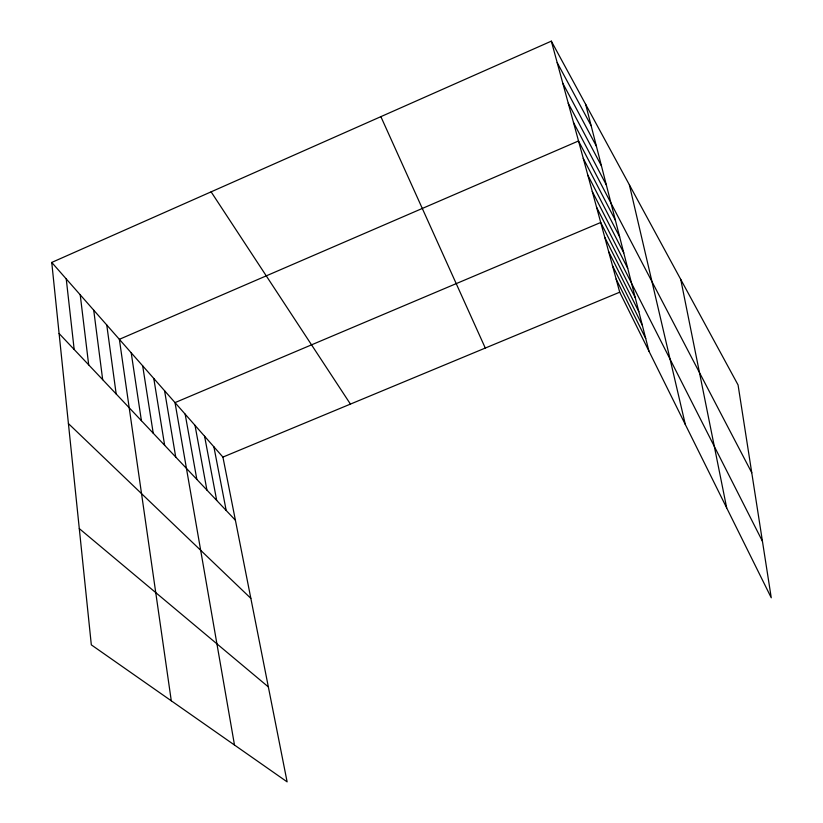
<?xml version="1.0" encoding="UTF-8"?>
<svg xmlns="http://www.w3.org/2000/svg" width="823" height="823" viewBox="0 0 823 823"><rect width="100%" height="100%" fill="white"/><g stroke="black" fill="none" stroke-linecap="round" stroke-linejoin="round"><path stroke-width="1.23" d="M51.746 262.434L222.92 457.084L287.114 781.85L91.322 644.862L51.746 262.434L551.338 41.15L738.066 384.948L771.254 597.786L619.709 292.196L551.338 41.15M222.92 457.084L619.709 292.196M79.286 528.592L268.339 686.896M68.422 423.588L250.85 598.362M59.102 333.531L235.409 520.239M211.11 191.841L350.433 404.093M557.181 62.61L591.13 125.672M562.809 83.288L596.387 146.175M568.24 103.214L601.448 165.907M573.466 122.421L606.314 184.897M751.759 472.731L578.518 140.97L119.366 339.323L171.287 700.805M583.26 158.366L615.409 220.327M587.838 175.186L619.647 236.87M592.272 191.461L623.752 252.856M596.562 207.221L627.712 268.308M762.448 541.277L600.718 222.488L175.021 402.612L234.493 745.031M604.751 237.291L635.263 297.731M608.66 251.643L638.854 311.742M612.456 265.562L642.341 325.311M616.129 279.079L645.716 338.479M380.874 116.65L485.292 348.057M585.657 104.336L648.987 351.236M629.379 184.846L685.333 424.524M680.734 279.388L726.688 507.914M213.887 446.796L226.191 510.486M204.588 436.231L216.696 500.425M195.02 425.347L206.923 490.076M185.165 414.144L196.841 479.398M164.569 390.719L175.721 457.032M153.788 378.467L164.651 445.315M142.677 365.834L153.222 433.207M131.207 352.789L141.412 420.697M106.764 324.992L116.177 393.97M93.719 310.158L102.68 379.681M80.222 294.809L88.689 364.867M66.241 278.915L74.173 349.487"/></g></svg>
